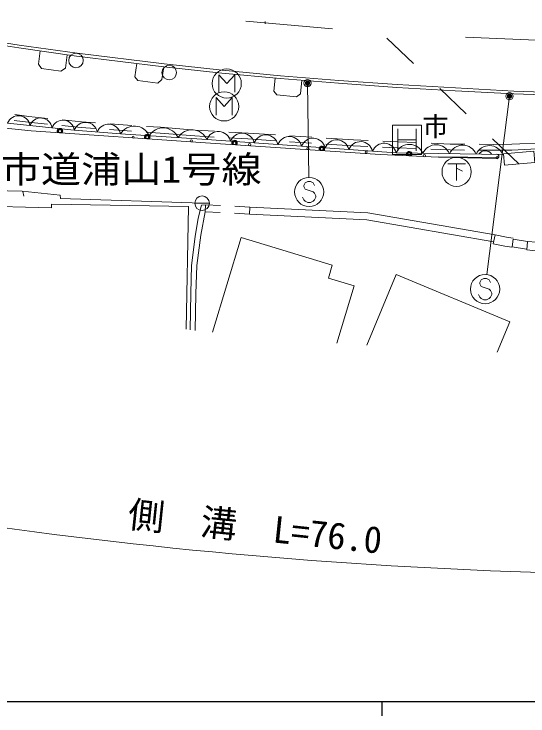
# Model space of a CAD drawing. Units: millimetres, scale not verified. Extents: x 40000 to 680000, y 20000 to 380000.
# Drawn here: x 242794 to 278024, y 204000 to 252132 of the extents above; entities that cross this region are included whole.
import ezdxf
from ezdxf.enums import TextEntityAlignment as Align

# ---------------------------------------------------------------- set-up
doc = ezdxf.new("R2010")
doc.units = ezdxf.units.MM
doc.header["$LTSCALE"] = 1000
doc.header["$PDMODE"] = 32
doc.header["$PDSIZE"] = 500
for name, color, linetype, lineweight in [('M-BGD', 7, 'Continuous', 13), ('M-BGD-EXST', 7, 'Continuous', 13), ('M-STR-HTXT', 7, 'Continuous', 13), ('M-STR-STRC', 7, 'Continuous', 13), ('M-TTL-BAND', 7, 'Continuous', 25)]:
    doc.layers.add(name, color=color, linetype=linetype, lineweight=lineweight)
doc.layers.add('M-BMK-HTXT', color=7, linetype='Continuous')
doc.styles.add('ＭＳ ゴシック', font='')
doc.styles.get('ＭＳ ゴシック').set_extended_font_data('MS Gothic')

msp = doc.modelspace()

# ---------------------------------------------------------------- linework, layer by layer
at = {"layer": 'M-BGD'}
for p, q in [((260004, 251465), (260020, 251614)), ((268358, 250470), (270168, 248746)), ((244471, 248691), (244589, 249601)), ((246312, 248422), (246432, 249340)), ((244678, 248396), (244471, 248691)), ((246010, 248222), (244678, 248396)), ((246312, 248422), (246010, 248222)), ((251084, 247826), (251205, 248740)), ((252934, 247636), (253051, 248512)), ((251289, 247579), (251084, 247826)), ((252654, 247397), (251289, 247579)), ((252934, 247636), (252654, 247397)), ((260605, 246847), (260689, 247740)), ((262431, 246671), (262518, 247588)), ((271979, 247022), (273789, 245298)), ((260820, 246588), (260605, 246847)), ((262148, 246463), (260820, 246588)), ((262431, 246671), (262148, 246463)), ((242842, 245233), (243810, 245114)), ((243810, 245114), (245119, 244979)), ((242796, 244835), (243765, 244717)), ((243765, 244717), (245080, 244581)), ((246114, 244876), (247423, 244741)), ((247423, 244741), (248381, 244674)), ((249379, 244604), (250875, 244500)), ((246074, 244478), (247388, 244342)), ((247388, 244342), (248349, 244275)), ((249347, 244206), (250843, 244102)), ((251841, 244032), (252801, 243965)), ((251873, 244431), (252832, 244364)), ((252832, 244364), (255210, 244170)), ((255210, 244170), (256529, 244095)), ((257527, 244039), (258846, 243964)), ((268728, 242512), (268728, 244512)), ((268728, 244512), (270728, 244512)), ((269103, 244262), (269103, 242762)), ((270353, 244262), (270353, 242762)), ((270728, 244512), (270728, 242512)), ((252801, 243965), (255182, 243771)), ((255182, 243771), (256503, 243696)), ((257501, 243639), (258822, 243565)), ((258822, 243565), (260684, 243445)), ((258846, 243964), (260707, 243844)), ((261705, 243780), (263202, 243683)), ((264200, 243619), (266061, 243499)), ((275600, 243574), (277410, 241850)), ((261682, 243380), (263179, 243284)), ((264177, 243220), (266039, 243100)), ((266039, 243100), (267048, 243055)), ((266061, 243499), (267067, 243455)), ((268066, 243411), (269072, 243366)), ((269072, 243366), (270384, 243313)), ((269103, 243512), (270353, 243512)), ((271383, 243273), (272695, 243220)), ((272695, 243220), (273687, 243209)), ((274687, 243198), (275679, 243187)), ((275679, 243187), (276910, 243198)), ((276910, 243198), (279080, 243303)), ((268047, 243011), (269056, 242967)), ((269056, 242967), (270371, 242914)), ((271370, 242873), (272685, 242820)), ((272685, 242820), (273682, 242809)), ((274682, 242798), (275679, 242787)), ((275679, 242787), (276921, 242798)), ((276921, 242798), (279100, 242903)), ((270728, 242512), (268728, 242512)), ((275916, 242287), (271924, 242351)), ((243466, 239647), (243394, 239958)), ((254754, 238928), (254600, 230512)), ((255186, 239159), (256186, 239159)), ((255920, 239053), (255895, 238573)), ((256942, 239000), (255920, 239053)), ((258962, 238894), (257940, 238948)), ((255895, 238573), (255604, 236976)), ((256917, 238520), (255895, 238573)), ((258937, 238415), (257915, 238468)), ((266986, 238020), (258938, 238415)), ((275766, 236984), (267039, 238498)), ((275684, 236511), (266986, 238020)), ((275766, 236984), (275641, 236376)), ((276556, 236821), (275766, 236984)), ((277007, 236756), (276556, 236821)), ((258362, 236800), (256395, 230314)), ((258362, 236800), (264608, 234905)), ((276449, 236210), (275641, 236376)), ((277017, 236688), (276935, 236174)), ((277998, 236531), (277017, 236688)), ((276919, 236143), (276449, 236210)), ((277916, 236017), (276935, 236174)), ((264608, 234905), (264342, 234029)), ((264342, 234029), (266109, 233492)), ((266109, 233492), (264919, 229574)), ((276773, 231031), (275908, 228955))]:
    msp.add_line(p, q, dxfattribs=at)
for points in [[(190363, 261908), (194199, 260741), (199961, 259035), (203836, 257924), (207701, 256908), (215497, 254997), (221379, 253657), (225309, 252847), (229234, 252085), (231224, 251717), (237157, 250740), (243121, 249810), (247084, 249247), (253058, 248511), (257041, 248079)], [(190422, 262099), (194257, 260933), (200017, 259227), (203889, 258117), (207751, 257102), (215543, 255191), (221422, 253852), (225349, 253043), (229271, 252281), (231258, 251914), (237189, 250937), (243151, 250008), (247110, 249445), (253081, 248710), (257063, 248278)], [(307143, 247430), (303134, 247146), (297128, 246776), (291129, 246499), (287095, 246417), (285064, 246430), (281077, 246513), (277059, 246651), (273045, 246862), (269044, 247100), (265044, 247383), (261039, 247707), (257044, 248078)], [(307129, 247629), (303121, 247345), (297117, 246976), (291122, 246698), (287094, 246617), (285066, 246630), (281083, 246713), (277067, 246850), (273056, 247061), (269057, 247299), (265059, 247583), (261057, 247906), (257063, 248278)], [(276300, 242499), (268988, 242611), (256014, 243530), (250084, 243914), (246922, 244171), (242356, 244639), (239807, 244871)], [(239287, 240088), (243346, 239982), (245959, 239720)], [(255686, 239159), (245978, 239483), (245959, 239720)], [(254754, 238928), (245365, 239100), (245357, 238850), (240004, 238975), (239797, 232391)], [(255217, 236871), (255426, 238141), (255635, 239037), (255920, 239053)], [(267039, 238498), (258962, 238894), (258938, 238415)], [(255217, 236871), (254965, 234886), (254917, 232981), (254870, 230469)], [(255604, 236976), (255317, 234897), (255259, 232950), (255199, 230435)], [(266984, 229432), (268996, 234268), (276773, 231031)]]:
    msp.add_lwpolyline(points, dxfattribs=at)
for points in [[(278420, 242724), (276346, 242547), (276412, 241777), (278486, 241953)], [(278602, 236479), (278544, 235898), (277936, 235959), (277993, 236539)]]:
    msp.add_lwpolyline(points, close=True, dxfattribs=at)
for centre, radius in [((247039, 248950), 500), ((253435, 248117), 500), ((250959, 243691), 75), ((254952, 243436), 75), ((258946, 243180), 75), ((262939, 242925), 75), ((266932, 242670), 75), ((270926, 242415), 75), ((275916, 242287), 75), ((255686, 239159), 500)]:
    msp.add_circle(centre, radius, dxfattribs=at)
for centre, radius, start, end in [((243098, 244375), 788, 7.9233, 160.3666), ((244620, 244219), 788, 7.9233, 160.3666), ((246142, 244063), 788, 7.9233, 160.3666), ((247694, 243884), 824, 11.1439, 159.5706), ((249275, 243755), 824, 11.1439, 159.5706), ((251039, 243334), 1117, 23.8713, 148.7028), ((253015, 243206), 1117, 23.8713, 148.7028), ((254992, 243077), 1117, 23.8713, 148.7028), ((256807, 243222), 851, 13.087, 158.8136), ((258429, 243107), 851, 13.087, 158.8136), ((260051, 242993), 851, 13.087, 158.8136), ((261672, 242878), 851, 13.087, 158.8136), ((263294, 242763), 851, 13.087, 158.8136), ((264916, 242648), 851, 13.087, 158.8136), ((266537, 242533), 851, 13.087, 158.8136), ((268159, 242419), 851, 13.087, 158.8136), ((269896, 242201), 996, 22.5658, 155.6737), ((271724, 242173), 996, 22.5658, 155.6737), ((273552, 242144), 996, 22.5658, 155.6737), ((275380, 242116), 996, 22.5658, 155.6737), ((275092, 242208), 545, 37.9903, 139.4086)]:
    msp.add_arc(centre, radius, start, end, dxfattribs=at)
at = {"layer": 'M-BGD-EXST'}
for p, q in [((256823, 246767), (256823, 247967)), ((256823, 247967), (257373, 247367)), ((257373, 247367), (257923, 247967)), ((257923, 247967), (257923, 246767)), ((256646, 245198), (256646, 246398)), ((256646, 246398), (257196, 245798)), ((257196, 245798), (257746, 246398)), ((257746, 246398), (257746, 245198)), ((272533, 241863), (273733, 241863)), ((273133, 241863), (273133, 240713)), ((273133, 241563), (273533, 241363))]:
    msp.add_line(p, q, dxfattribs=at)
for centre in [(257373, 247367), (257196, 245798), (273133, 241313)]:
    msp.add_circle(centre, 1000, dxfattribs=at)
at = {"layer": 'M-STR-HTXT'}
for p, q in [((262913, 247401), (263008, 240931)), ((276764, 246500), (275211, 234263))]:
    msp.add_line(p, q, dxfattribs=at)
for centre, radius in [((262913, 247401), 150), ((262913, 247401), 120), ((262913, 247401), 90), ((262913, 247401), 60), ((262913, 247401), 30), ((262913, 247401), 20), ((276764, 246502), 150), ((276764, 246502), 120), ((276764, 246502), 90), ((276764, 246502), 60), ((276764, 246502), 30), ((276764, 246502), 20)]:
    msp.add_circle(centre, radius, dxfattribs=at)
msp.add_arc((289065, 558693), 345000, 257.76121, 272.27784, dxfattribs=at)
for p in [(262913, 247401), (276764, 246502)]:
    msp.add_point(p, dxfattribs=at)
at = {"layer": 'M-STR-STRC'}
for p, q in [((258678, 251640), (264633, 251121)), ((273732, 250553), (279722, 250280)), ((262750, 240568), (262659, 240386)), ((262659, 240386), (262659, 240295)), ((262659, 240295), (262750, 240113)), ((262932, 240659), (262750, 240568)), ((263114, 240659), (262932, 240659)), ((263296, 240568), (263114, 240659)), ((263386, 240386), (263296, 240568)), ((262750, 240113), (263296, 239931)), ((263296, 239931), (263386, 239841)), ((263386, 239841), (263477, 239659)), ((262659, 239386), (262568, 239568)), ((262750, 239295), (262659, 239386)), ((262932, 239204), (262750, 239295)), ((263296, 239295), (263114, 239204)), ((263386, 239386), (263296, 239295)), ((263477, 239568), (263386, 239386)), ((263477, 239659), (263477, 239568)), ((263114, 239204), (262932, 239204)), ((274995, 233999), (274813, 233908)), ((275176, 233999), (274995, 233999)), ((275358, 233908), (275176, 233999)), ((274813, 233908), (274722, 233726)), ((274722, 233726), (274722, 233635)), ((274722, 233635), (274813, 233453)), ((274813, 233453), (275358, 233271)), ((275449, 233726), (275358, 233908)), ((275358, 233271), (275449, 233181)), ((275449, 233181), (275540, 232999)), ((275540, 232999), (275540, 232908)), ((274722, 232726), (274631, 232908)), ((274813, 232635), (274722, 232726)), ((274995, 232544), (274813, 232635)), ((275176, 232544), (274995, 232544)), ((275358, 232635), (275176, 232544)), ((275449, 232726), (275358, 232635)), ((275540, 232908), (275449, 232726))]:
    msp.add_line(p, q, dxfattribs=at)
msp.add_lwpolyline([(275878, 242224), (271884, 242311), (267890, 242501), (255909, 243310), (243964, 244130), (239988, 244533), (232074, 245592), (228135, 246206), (224182, 246912), (220285, 247812), (216541, 249127), (212916, 250815), (209328, 252555), (205661, 254171), (201875, 255487), (198050, 256606), (181380, 263405)], dxfattribs=at)
for centre, radius in [((245942, 244107), 100), ((251928, 243696), 100), ((257913, 243287), 100), ((263900, 242883), 100), ((269886, 242519), 112), ((269886, 242519), 100), ((263023, 239931), 1000), ((275086, 233271), 1000)]:
    msp.add_circle(centre, radius, dxfattribs=at)
for centre, radius, start, end in [((245942, 244107), 188, 319.2025, 212.9423), ((245942, 244107), 150, 307.4821, 224.6628), ((245942, 244107), 112, 266.0725, 266.0724), ((251928, 243696), 188, 319.2025, 212.9423), ((251928, 243696), 150, 307.4821, 224.6628), ((251928, 243696), 112, 266.0725, 266.0724), ((257913, 243287), 188, 319.2693, 213.0092), ((257913, 243287), 150, 307.5489, 224.7296), ((257913, 243287), 112, 266.1393, 266.1392), ((263900, 242883), 188, 319.2693, 213.0092), ((263900, 242883), 150, 307.5489, 224.7296), ((263900, 242883), 112, 266.1393, 266.1392), ((269886, 242519), 188, 320.3953, 214.1351), ((269886, 242519), 150, 308.6748, 225.8556), ((275881, 242374), 150, 268.7566, 88.7566)]:
    msp.add_arc(centre, radius, start, end, dxfattribs=at)
at = {"layer": 'M-TTL-BAND'}
for p, q in [((40000, 205000), (579000, 205000)), ((268000, 205000), (268000, 204000))]:
    msp.add_line(p, q, dxfattribs=at)

# ---------------------------------------------------------------- texts
at = {"layer": 'M-BMK-HTXT', "style": 'ＭＳ ゴシック'}
msp.add_text('市', height=1320, dxfattribs=at).set_placement((271690, 244420), align=Align.MIDDLE_CENTER)
at = {"layer": 'M-BMK-HTXT', "style": 'ＭＳ ゴシック', "width": 1.1}
msp.add_text('市道浦山1号線', height=1833, dxfattribs=at).set_placement((241890, 240020), align=Align.BOTTOM_LEFT)
at = {"layer": 'M-STR-HTXT', "style": 'ＭＳ ゴシック'}
msp.add_text('側\u3000溝\u3000L=76.0', height=1833, rotation=354, dxfattribs=at).set_placement((259166, 215493), align=Align.BOTTOM_CENTER)

doc.saveas('drawing.dxf')
